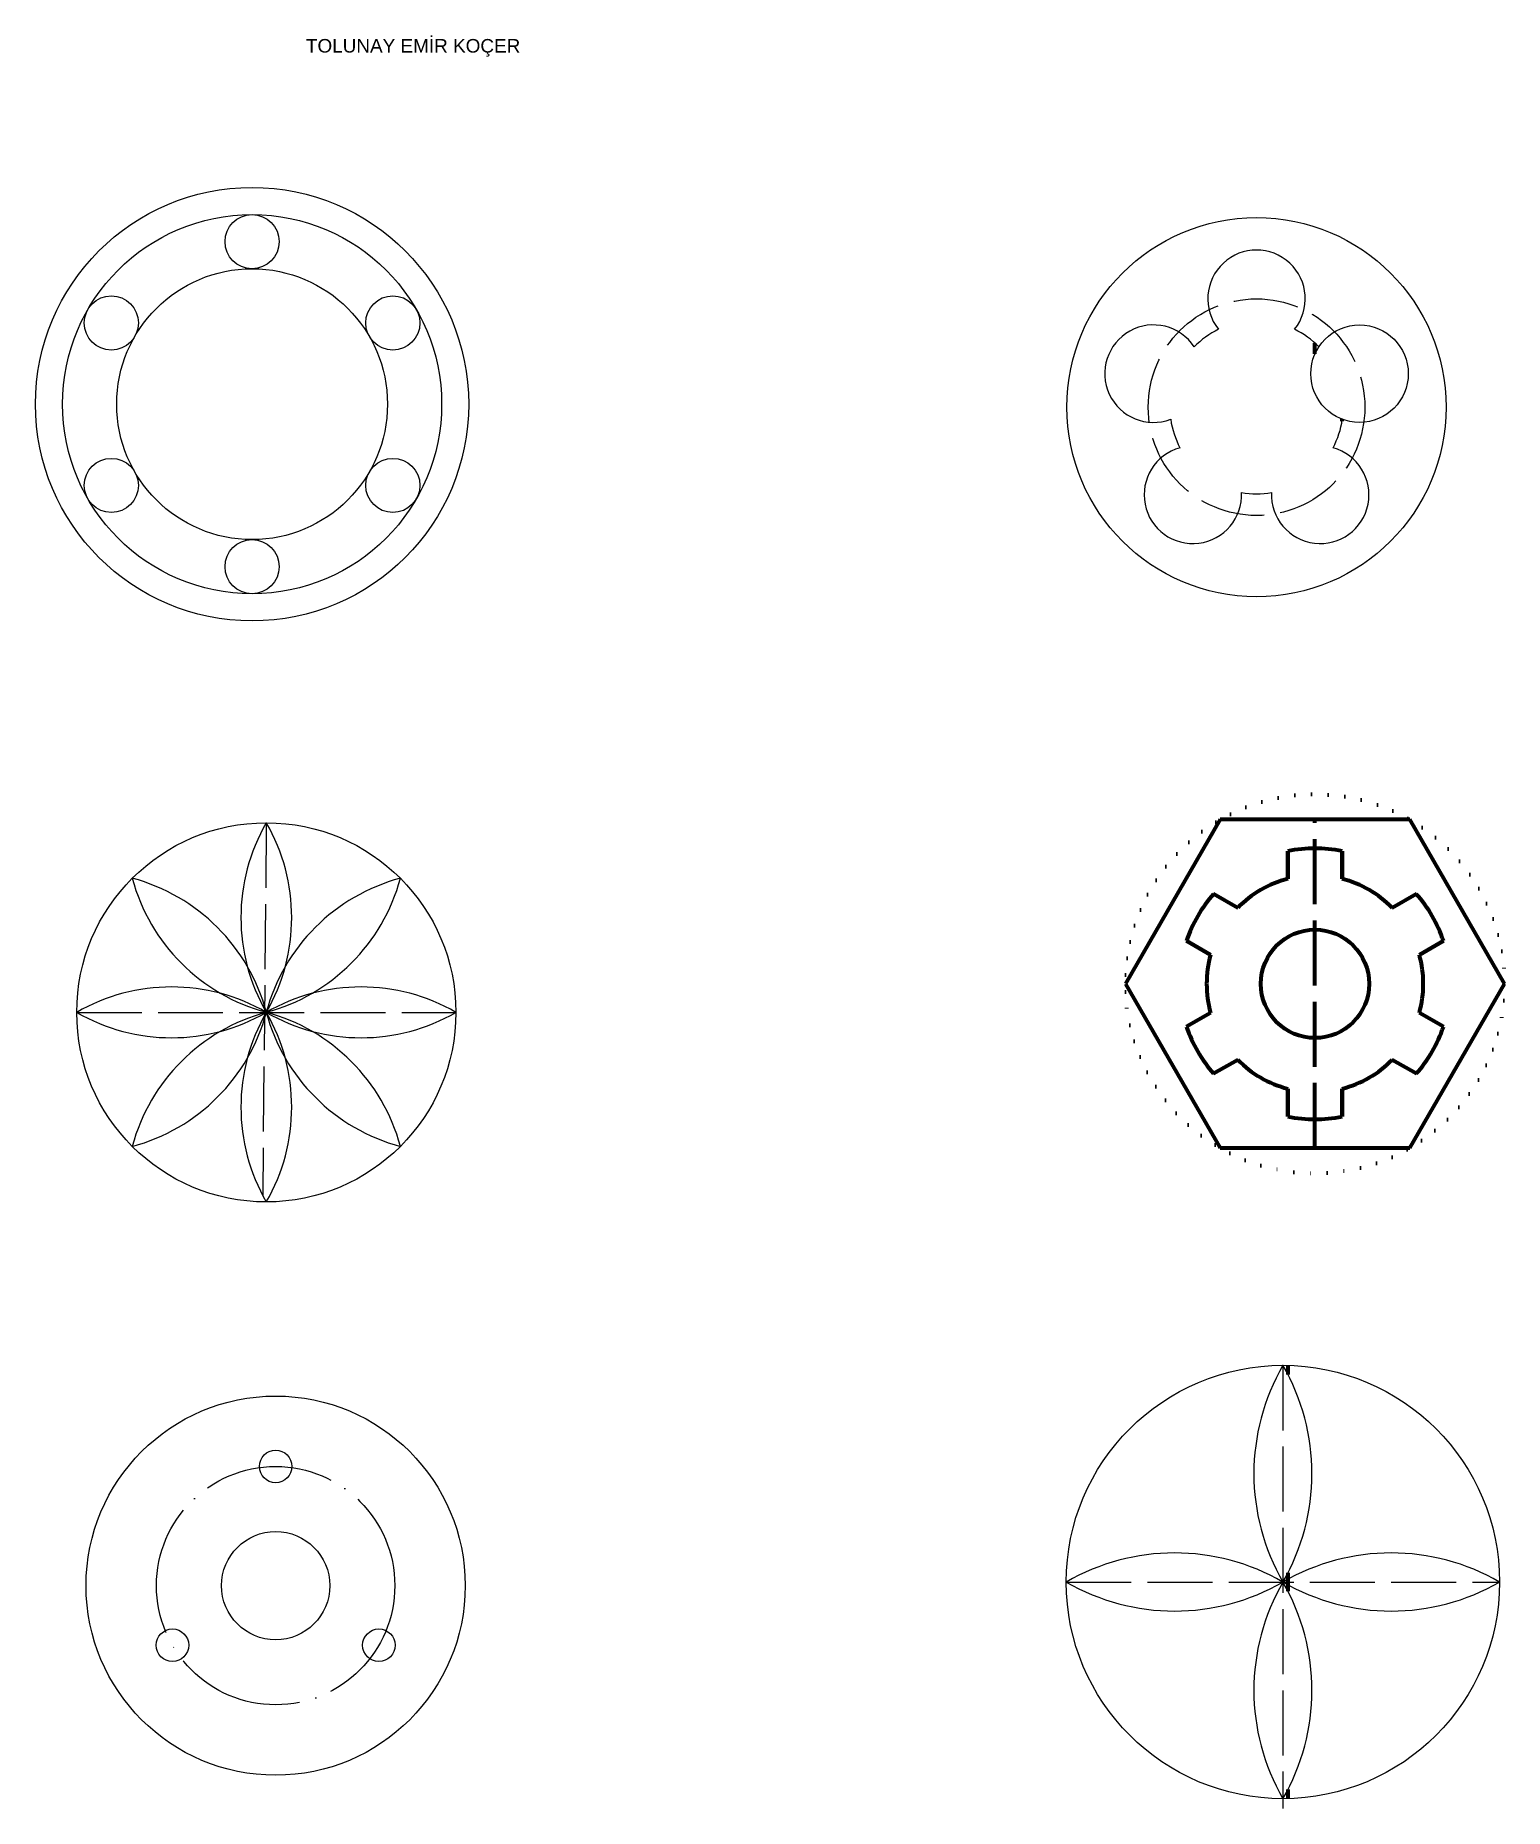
# Model space of a CAD drawing. Header units: millimetres. Extents: x 553 to 824, y 1097 to 1424.
import ezdxf

# ---------------------------------------------------------------- set-up
doc = ezdxf.new("R2010")
doc.units = ezdxf.units.MM
for name, pattern in [('ACAD_ISO02W100', [15, 12, -3]), ('ACAD_ISO04W100', [30, 24, -3, 0, -3]), ('ACAD_ISO07W100', [3, 0, -3])]:
    doc.linetypes.add(name, pattern=pattern)
doc.styles.get("Standard").update_dxf_attribs({"font": 'arial.ttf'})

# ---------------------------------------------------------------- blocks, each defined once
blk = doc.blocks.new('*U26')
blk.add_circle((0, 0), 5)
blk = doc.blocks.new('*U27')
at = {"color": 0, "linetype": 'ByBlock', "lineweight": -2, "transparency": 16777216}
blk.add_blockref('*U26', (593.11, 1386.42), dxfattribs=at)
for p, rotation in [((567.13, 1371.42), 59.99999999999999), ((619.1, 1371.42), 299.9999999999999), ((567.13, 1341.42), 120), ((619.1, 1341.42), 240), ((593.11, 1326.42), 180)]:
    blk.add_blockref('*U26', p, dxfattribs=dict(at, rotation=rotation))
blk = doc.blocks.new('*U28')
for centre, start, end in [((30.31, 0), 150, 210), ((-30.31, 0), 330, 30)]:
    blk.add_arc(centre, 35, start, end)
blk = doc.blocks.new('*U29')
at = {"color": 0, "linetype": 'ByBlock', "lineweight": -2, "transparency": 16777216}
blk.add_blockref('*U28', (595.74, 1261.65), dxfattribs=at)
for p, rotation in [((583.37, 1256.53), 45.00000000000001), ((608.11, 1256.53), 315), ((578.24, 1244.15), 90), ((583.37, 1231.78), 135), ((608.11, 1231.78), 225), ((613.24, 1244.15), 270), ((595.74, 1226.65), 180)]:
    blk.add_blockref('*U28', p, dxfattribs=dict(at, rotation=rotation))
blk = doc.blocks.new('*U30')
for centre, start, end in [((34.64, 0), 150, 210), ((-34.64, 0), 330, 30)]:
    blk.add_arc(centre, 40, start, end)
blk = doc.blocks.new('*U31')
at = {"color": 0, "linetype": 'ByBlock', "lineweight": -2, "transparency": 16777216}
blk.add_blockref('*U30', (783.43, 1158.99), dxfattribs=at)
for p, rotation in [((763.43, 1138.99), 90), ((803.43, 1138.99), 270), ((783.43, 1118.99), 180)]:
    blk.add_blockref('*U30', p, dxfattribs=dict(at, rotation=rotation))
blk = doc.blocks.new('*U32')
blk.add_circle((0, 0), 3)
blk = doc.blocks.new('*U33')
at = {"color": 0, "linetype": 'ByBlock', "lineweight": -2, "transparency": 16777216}
blk.add_blockref('*U32', (597.46, 1160.32), dxfattribs=at)
for p, rotation in [((578.41, 1127.32), 120), ((616.52, 1127.32), 240)]:
    blk.add_blockref('*U32', p, dxfattribs=dict(at, rotation=rotation))

msp = doc.modelspace()

# ---------------------------------------------------------------- linework, layer by layer
at = {"lineweight": 100}
for p, q in [((789.35, 1365.69), (789.35, 1367.68)), ((794.35, 1353.29), (794.35, 1353.65)), ((771.85, 1279.73), (754.35, 1249.42)), ((806.85, 1279.73), (771.85, 1279.73)), ((824.35, 1249.42), (806.85, 1279.73)), ((784.35, 1273.92), (784.35, 1268.79)), ((784.35, 1268.79), (784.35, 1273.92)), ((794.35, 1273.92), (794.35, 1268.79)), ((794.35, 1268.79), (794.35, 1273.92)), ((770.64, 1266), (775.08, 1263.44)), ((775.08, 1263.44), (770.64, 1266)), ((808.07, 1266), (803.62, 1263.44)), ((803.62, 1263.44), (808.07, 1266)), ((765.64, 1257.34), (770.08, 1254.78)), ((770.08, 1254.78), (765.64, 1257.34)), ((813.07, 1257.34), (808.62, 1254.78)), ((808.62, 1254.78), (813.07, 1257.34)), ((754.35, 1249.42), (771.85, 1219.11)), ((789.35, 1249.42), (789.35, 1249.42)), ((789.35, 1249.42), (789.35, 1249.42)), ((806.85, 1219.11), (824.35, 1249.42)), ((765.64, 1241.51), (770.08, 1244.07)), ((770.08, 1244.07), (765.64, 1241.51)), ((813.07, 1241.51), (808.62, 1244.07)), ((808.62, 1244.07), (813.07, 1241.51)), ((770.64, 1232.85), (775.08, 1235.41)), ((775.08, 1235.41), (770.64, 1232.85)), ((808.07, 1232.85), (803.62, 1235.41)), ((803.62, 1235.41), (808.07, 1232.85)), ((784.35, 1224.93), (784.35, 1230.06)), ((784.35, 1230.06), (784.35, 1224.93)), ((794.35, 1224.93), (794.35, 1230.06)), ((794.35, 1230.06), (794.35, 1224.93)), ((771.85, 1219.11), (806.85, 1219.11)), ((784.35, 1178.98), (784.35, 1177.29)), ((784.35, 1140.69), (784.35, 1137.29)), ((784.35, 1100.69), (784.35, 1099))]:
    msp.add_line(p, q, dxfattribs=at)
at = {"linetype": 'ACAD_ISO02W100'}
for p, q in [((595.74, 1279.15), (595.07, 1210.37)), ((560.74, 1244.15), (630.74, 1244.15)), ((783.43, 1178.99), (783.43, 1097.17)), ((743.43, 1138.99), (823.43, 1138.99))]:
    msp.add_line(p, q, dxfattribs=at)
at = {"linetype": 'ACAD_ISO02W100', "lineweight": 100}
msp.add_line((789.35, 1219.11), (789.35, 1279.73), dxfattribs=at)
for centre, radius in [((593.11, 1356.42), 40), ((593.11, 1356.42), 35), ((778.56, 1355.87), 35), ((593.11, 1356.42), 25), ((797.58, 1362.05), 9), ((797.58, 1362.05), 9), ((797.58, 1362.05), 9), ((797.58, 1362.05), 9), ((797.58, 1362.05), 9), ((797.58, 1362.05), 9), ((595.74, 1244.15), 35), ((783.43, 1138.99), 40), ((597.46, 1138.32), 35), ((597.46, 1138.32), 10)]:
    msp.add_circle(centre, radius)
at = {"linetype": 'ACAD_ISO02W100'}
msp.add_circle((778.56, 1355.87), 20, dxfattribs=at)
msp.add_circle((778.56, 1355.87), 20, dxfattribs=at)
at = {"linetype": 'ACAD_ISO07W100', "lineweight": 100}
msp.add_circle((789.35, 1249.42), 35, dxfattribs=at)
at = {"lineweight": 100}
msp.add_circle((789.35, 1249.42), 10, dxfattribs=at)
at = {"linetype": 'ACAD_ISO04W100'}
msp.add_circle((597.46, 1138.32), 22, dxfattribs=at)
for centre, radius, start, end in [((778.56, 1375.87), 9, 321.3178, 218.6822), ((778.56, 1375.87), 9, 321.3178, 218.6822), ((778.56, 1375.87), 9, 321.3178, 218.6822), ((778.56, 1375.87), 9, 321.3178, 218.6822), ((778.56, 1375.87), 9, 321.3178, 218.6822), ((778.56, 1375.87), 9, 321.3178, 218.6822), ((759.54, 1362.05), 9, 33.3178, 290.6822), ((759.54, 1362.05), 9, 33.3178, 290.6822), ((759.54, 1362.05), 9, 33.3178, 290.6822), ((759.54, 1362.05), 9, 33.3178, 290.6822), ((759.54, 1362.05), 9, 33.3178, 290.6822), ((759.54, 1362.05), 9, 33.3178, 290.6822), ((778.56, 1355.87), 16, 116.0466, 135.9534), ((778.56, 1355.87), 16, 44.0466, 63.9534), ((778.56, 1355.87), 16, 188.0466, 207.9534), ((778.56, 1355.87), 16, 332.0466, 351.9534), ((766.81, 1339.69), 9, 105.3178, 2.6822), ((766.81, 1339.69), 9, 105.3178, 2.6822), ((766.81, 1339.69), 9, 105.3178, 2.6822), ((766.81, 1339.69), 9, 105.3178, 2.6822), ((766.81, 1339.69), 9, 105.3178, 2.6822), ((766.81, 1339.69), 9, 105.3178, 2.6822), ((790.32, 1339.69), 9, 177.3178, 74.6822), ((790.32, 1339.69), 9, 177.3178, 74.6822), ((790.32, 1339.69), 9, 177.3178, 74.6822), ((790.32, 1339.69), 9, 177.3178, 74.6822), ((790.32, 1339.69), 9, 177.3178, 74.6822), ((790.32, 1339.69), 9, 177.3178, 74.6822), ((778.56, 1355.87), 16, 260.0466, 279.9534)]:
    msp.add_arc(centre, radius, start, end)
at = {"lineweight": 100}
for radius, start, end in [(25, 78.463, 101.537), (20, 104.4775, 135.5225), (20, 44.4775, 75.5225), (25, 138.463, 161.537), (25, 18.463, 41.537), (20, 164.4775, 195.5225), (20, 344.4775, 15.5225), (25, 198.463, 221.537), (25, 318.463, 341.537), (20, 224.4775, 255.5225), (20, 284.4775, 315.5225), (25, 258.463, 281.537)]:
    msp.add_arc((789.35, 1249.42), radius, start, end, dxfattribs=at)

# ---------------------------------------------------------------- block references
for name in ['*U27', '*U29', '*U31', '*U33']:
    msp.add_blockref(name, (0, 0))

# ---------------------------------------------------------------- texts
at = {"lineweight": 100, "insert": (603.05, 1423.83), "char_height": 2.5, "attachment_point": 1}
msp.add_mtext_dynamic_manual_height_columns('TOLUNAY EMİR KOÇER', width=169.5079, gutter_width=12.5, heights=[0], dxfattribs=at)

doc.saveas('drawing.dxf')
